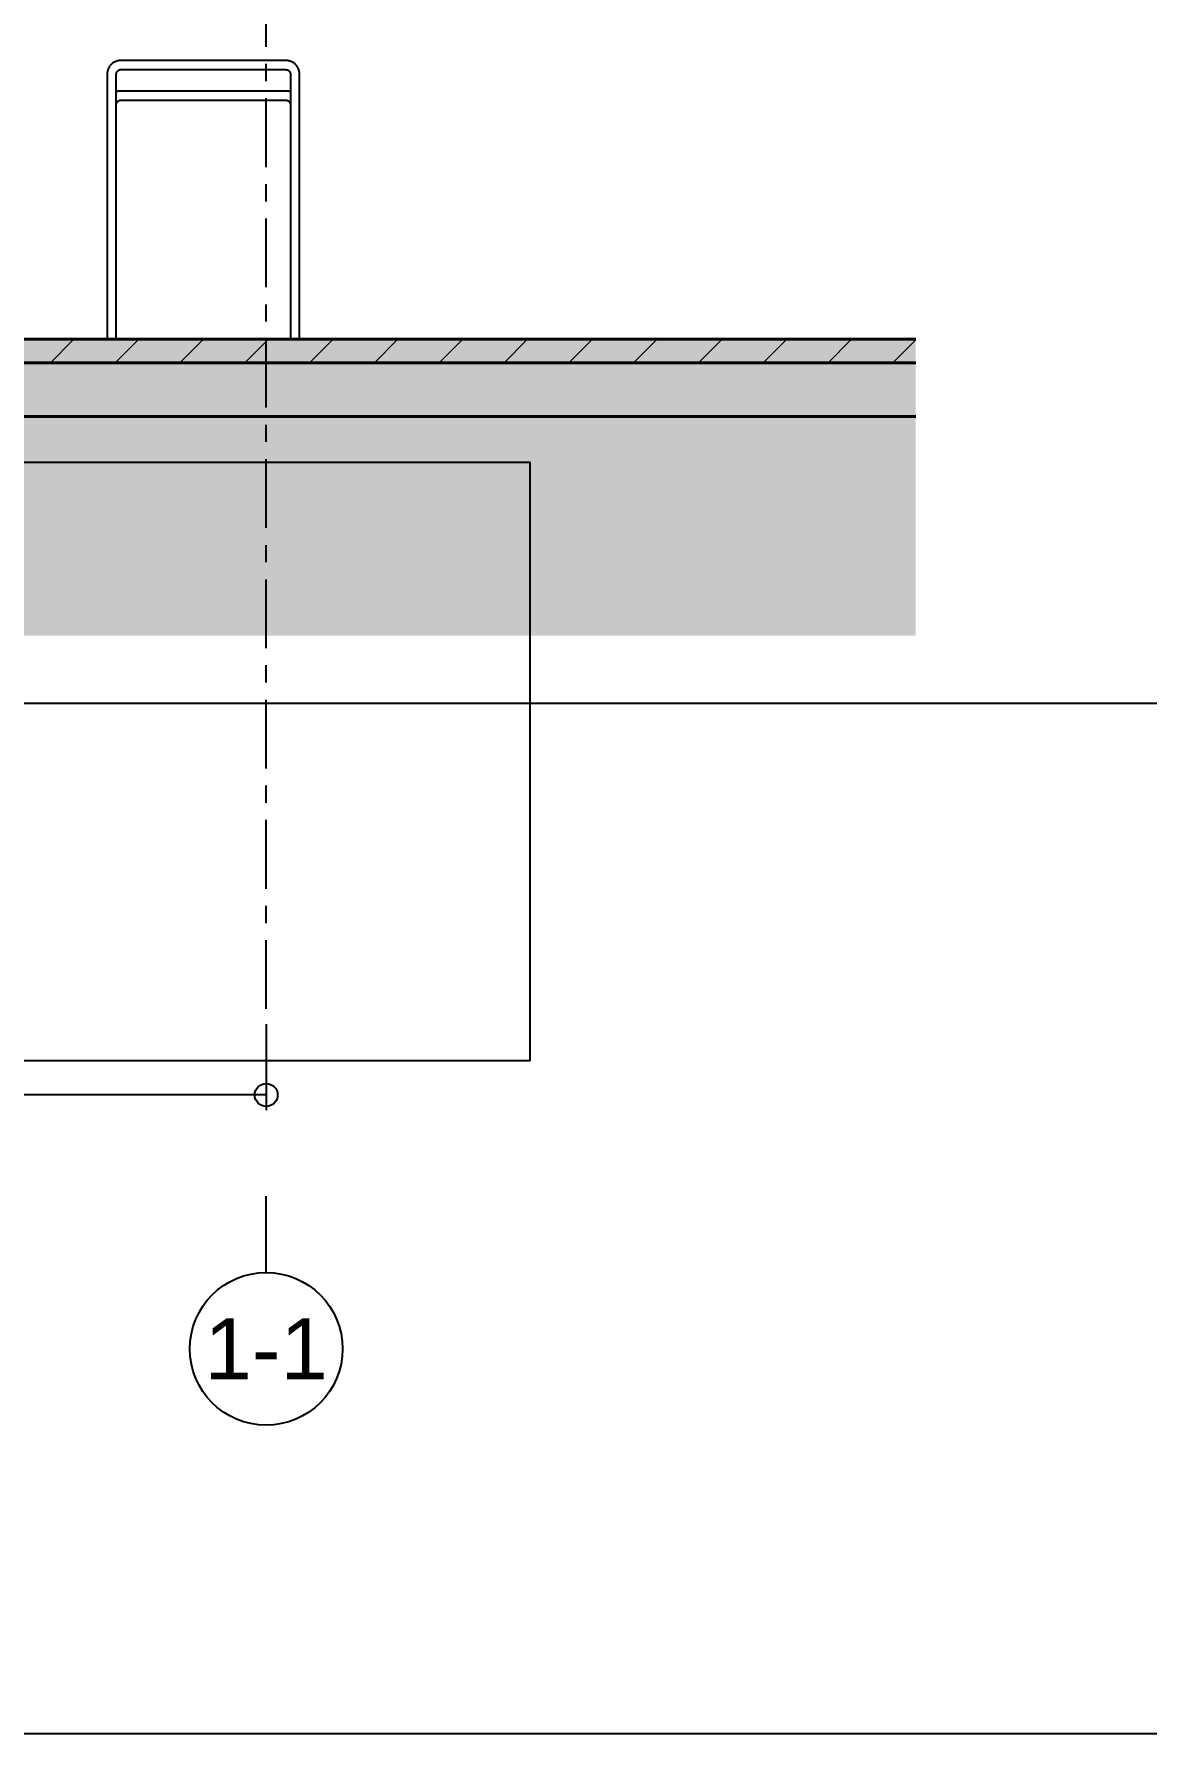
# Model space of a CAD drawing. Header units: millimetres. Extents: x 2519235 to 7246330, y 25937 to 201821.
# Drawn here: x 2972499 to 2976142, y 96627 to 102192 of the extents above; entities that cross this region are included whole.
import ezdxf
from ezdxf.enums import TextEntityAlignment as Align
from ezdxf.xclip import XClip

# ---------------------------------------------------------------- set-up
doc = ezdxf.new("R2010")
doc.units = ezdxf.units.MM
doc.header["$XCLIPFRAME"] = 0
doc.set_wipeout_variables(frame=1)
doc.linetypes.add('TA_GL_000.90000', pattern=[2.475, 0.9, -0.225, 0.225, -0.225, 0.9])
for name, color, linetype in [('000 - 0_HIDE_OBJ_FRAMING_DEF_SUB_1', 7, 'Continuous'), ('000 - 0_SYM_DWG_GRID-BUBBLE_MAIN_COLOR_1', 7, 'Continuous'), ('000 - 0_SYM_DWG_GRIDLINE_MAIN_COLOR_1', 7, 'Continuous'), ('000 - 0_SYM_DWG_GRIDLINE_MAIN_COLOR_251', 7, 'Continuous'), ('000 - CONCRETE_COL_CUT_COLOR_1', 7, 'Continuous'), ('000 - CONCRETE_COL_CUT_COLOR_3', 7, 'Continuous'), ('000 - CONCRETE_COL_CUT_COLOR_5', 7, 'Continuous'), ('000 - CONCRETE_COL_HATCH_', 7, 'Continuous'), ('000 - CONCRETE_COL_WIPEOUT_', 7, 'Continuous'), ('010 - ASPG_DIMS_OVERALL', 7, 'Continuous')]:
    doc.layers.add(name, color=color, linetype=linetype)
doc.layers.add('A-DETL', color=7, linetype='Continuous', lineweight=70)
doc.layers.add('C-PRKG', color=7, linetype='Continuous', lineweight=35)
doc.layers.get('A-DETL').off()
doc.styles.add('Arial', font='arial.ttf', dxfattribs={"height": 300})
doc.styles.add('FAMELINE_FOR_CKST', font='arial.ttf')
doc.styles.add('TA', font='', dxfattribs={"height": 4.5})
doc.styles.get('TA').set_extended_font_data('Cordia New')
doc.dimstyles.new('FAMELINE-CKST_C-C', dxfattribs={"dimtxt": 0.3, "dimasz": 0.15, "dimexe": 0.1, "dimexo": 0.1, "dimgap": 0.05, "dimtad": 1, "dimzin": 0, "dimdsep": 46, "dimtxsty": 'FAMELINE_FOR_CKST', "dimblk": 'ORIGIN', "dimblk1": 'ORIGIN', "dimblk2": 'ORIGIN', "dimsah": 1, "dimcen": 0.1, "dimdle": 0.1, "dimclrd": 7, "dimclre": 7, "dimclrt": 7, "dimadec": 0, "dimazin": 0, "dimtfac": 1, "dimtix": 1, "dimtmove": 2, "dimatfit": 3, "dimfxl": 1, "dimtolj": 1, "dimtzin": 0, "dimlwd": -1, "dimlwe": -1, "dimarcsym": 0})

# ---------------------------------------------------------------- blocks, each defined once
blk = doc.blocks.new('DPA_U BICYCLE PARKING 900 - DPA_U BICYCLE PARKING_650mm-V129-ENTRANCE 1 - ELEVATION 1')
at = {"layer": '000 - 0_HIDE_OBJ_FRAMING_DEF_SUB_1', "color": 7}
for p, q in [((3019307.3, 102105), (3018767.3, 102105)), ((3018767.3, 102075), (3019307.3, 102075)), ((3018722.3, 102060), (3018722.3, 101195)), ((3018752.3, 101195), (3018752.3, 102059.7)), ((3019322.3, 102060), (3019322.3, 101195)), ((3019352.3, 101195), (3019352.3, 102060))]:
    blk.add_line(p, q, dxfattribs=at)
at = {"layer": '000 - 0_HIDE_OBJ_FRAMING_DEF_SUB_1', "color": 7, "flags": 128}
for points in [[(3018727.6, 102081.2), (3018726.8, 102079.6), (3018726, 102078), (3018725.4, 102076.3), (3018724.7, 102074.6), (3018724.2, 102072.9), (3018723.7, 102071.2), (3018723.3, 102069.4), (3018723, 102067.6), (3018722.7, 102065.9), (3018722.5, 102064.1), (3018722.4, 102062.3), (3018722.3, 102060.5), (3018722.3, 102060)], [(3018767.3, 102105), (3018765.5, 102105), (3018763.7, 102104.9), (3018761.9, 102104.7), (3018760.1, 102104.4), (3018758.4, 102104.1), (3018756.6, 102103.7), (3018754.9, 102103.2), (3018753.1, 102102.7), (3018751.5, 102102.1), (3018749.8, 102101.4), (3018748.1, 102100.7), (3018746.5, 102099.9), (3018744.9, 102099.1), (3018743.4, 102098.1), (3018741.9, 102097.1), (3018740.4, 102096.1), (3018739, 102095), (3018737.6, 102093.8), (3018736.3, 102092.6), (3018735, 102091.4), (3018733.8, 102090), (3018732.6, 102088.7), (3018731.5, 102087.3), (3018730.4, 102085.8), (3018729.4, 102084.3), (3018728.5, 102082.8)], [(3018755.3, 102069), (3018755.6, 102069.4), (3018756, 102069.9), (3018756.4, 102070.3)], [(3019352.3, 102060), (3019352.3, 102061.8), (3019352.2, 102063.6), (3019352, 102065.4), (3019351.7, 102067.2), (3019351.4, 102068.9), (3019351, 102070.7), (3019350.6, 102072.4), (3019350, 102074.2), (3019349.4, 102075.9), (3019348.8, 102077.5), (3019348, 102079.2), (3019347.2, 102080.8), (3019346.4, 102082.4), (3019345.4, 102083.9), (3019344.4, 102085.4), (3019343.4, 102086.9), (3019342.3, 102088.3), (3019341.1, 102089.7), (3019339.9, 102091), (3019338.7, 102092.3), (3019337.3, 102093.5), (3019336, 102094.7), (3019334.6, 102095.8), (3019333.1, 102096.9), (3019331.6, 102097.9), (3019330.1, 102098.8), (3019328.5, 102099.7), (3019326.9, 102100.5), (3019325.3, 102101.3), (3019323.6, 102101.9), (3019321.9, 102102.6), (3019320.2, 102103.1), (3019318.5, 102103.6), (3019316.7, 102104), (3019315, 102104.3), (3019313.2, 102104.6), (3019311.4, 102104.8), (3019309.6, 102104.9), (3019307.8, 102105), (3019307.3, 102105)], [(3019316.3, 102072), (3019316.7, 102071.7), (3019317.2, 102071.3), (3019317.6, 102070.9)]]:
    blk.add_lwpolyline(points, dxfattribs=at)
blk = doc.blocks.new('DPA_U BICYCLE PARKING 900 - DPA_U BICYCLE PARKING_650mm-V130-ENTRANCE 1 - ELEVATION 1')
at = {"layer": '000 - 0_HIDE_OBJ_FRAMING_DEF_SUB_1', "color": 7}
for p, q in [((3019307.3, 102105), (3018767.3, 102105)), ((3018767.3, 102075), (3019307.3, 102075)), ((3018722.3, 102060), (3018722.3, 101195)), ((3018752.3, 101195), (3018752.3, 102060)), ((3019322.3, 102060), (3019322.3, 101195)), ((3019352.3, 101195), (3019352.3, 102060))]:
    blk.add_line(p, q, dxfattribs=at)
at = {"layer": '000 - 0_HIDE_OBJ_FRAMING_DEF_SUB_1', "color": 7, "flags": 128}
for points in [[(3018767.3, 102105), (3018765.5, 102105), (3018763.7, 102104.9), (3018761.9, 102104.7), (3018760.1, 102104.4), (3018758.4, 102104.1), (3018756.6, 102103.7), (3018754.9, 102103.2), (3018753.1, 102102.7), (3018751.5, 102102.1), (3018749.8, 102101.4), (3018748.1, 102100.7), (3018746.5, 102099.9), (3018744.9, 102099.1), (3018743.4, 102098.1), (3018741.9, 102097.1), (3018740.4, 102096.1), (3018739, 102095), (3018737.6, 102093.8), (3018736.3, 102092.6), (3018735, 102091.4), (3018733.8, 102090), (3018732.6, 102088.7), (3018731.5, 102087.3), (3018730.4, 102085.8), (3018729.4, 102084.3), (3018728.5, 102082.8), (3018727.6, 102081.2), (3018726.8, 102079.6), (3018726, 102078), (3018725.4, 102076.3), (3018724.7, 102074.6), (3018724.2, 102072.9), (3018723.7, 102071.2), (3018723.3, 102069.4), (3018723, 102067.6), (3018722.7, 102065.9), (3018722.5, 102064.1), (3018722.4, 102062.3), (3018722.3, 102060.5), (3018722.3, 102060)], [(3018752.3, 102060), (3018752.3, 102060.6), (3018752.4, 102061.2), (3018752.4, 102061.8), (3018752.5, 102062.4), (3018752.6, 102063), (3018752.7, 102063.6), (3018752.9, 102064.1), (3018753.1, 102064.7), (3018753.3, 102065.3), (3018753.5, 102065.8), (3018753.7, 102066.4), (3018754, 102066.9), (3018754.3, 102067.5), (3018754.6, 102068), (3018754.9, 102068.5), (3018755.3, 102069), (3018755.6, 102069.4), (3018756, 102069.9), (3018756.4, 102070.3), (3018756.9, 102070.8), (3018757.3, 102071.2), (3018757.7, 102071.6), (3018758.2, 102071.9), (3018758.7, 102072.3), (3018759.2, 102072.6), (3018759.7, 102072.9), (3018760.2, 102073.2), (3018760.8, 102073.5), (3018761.3, 102073.8), (3018761.9, 102074), (3018762.4, 102074.2), (3018763, 102074.4), (3018763.6, 102074.5), (3018764.2, 102074.7), (3018764.8, 102074.8), (3018765.3, 102074.9), (3018765.9, 102074.9), (3018766.5, 102075), (3018767.1, 102075), (3018767.3, 102075)], [(3019352.3, 102060), (3019352.3, 102061.8), (3019352.2, 102063.6), (3019352, 102065.4), (3019351.7, 102067.2), (3019351.4, 102068.9), (3019351, 102070.7), (3019350.6, 102072.4), (3019350, 102074.2), (3019349.4, 102075.9), (3019348.8, 102077.5), (3019348, 102079.2), (3019347.2, 102080.8), (3019346.4, 102082.4), (3019345.4, 102083.9), (3019344.4, 102085.4), (3019343.4, 102086.9), (3019342.3, 102088.3), (3019341.1, 102089.7), (3019339.9, 102091), (3019338.7, 102092.3), (3019337.3, 102093.5), (3019336, 102094.7), (3019334.6, 102095.8), (3019333.1, 102096.9), (3019331.6, 102097.9), (3019330.1, 102098.8), (3019328.5, 102099.7), (3019326.9, 102100.5), (3019325.3, 102101.3), (3019323.6, 102101.9), (3019321.9, 102102.6), (3019320.2, 102103.1), (3019318.5, 102103.6), (3019316.7, 102104), (3019315, 102104.3), (3019313.2, 102104.6), (3019311.4, 102104.8), (3019309.6, 102104.9), (3019307.8, 102105), (3019307.3, 102105)], [(3019307.3, 102075), (3019307.9, 102075), (3019308.5, 102075), (3019309.1, 102074.9), (3019309.7, 102074.8), (3019310.3, 102074.7), (3019310.9, 102074.6), (3019311.4, 102074.4), (3019312, 102074.2), (3019312.6, 102074), (3019313.1, 102073.8), (3019313.7, 102073.6), (3019314.2, 102073.3), (3019314.8, 102073), (3019315.3, 102072.7), (3019315.8, 102072.4), (3019316.3, 102072), (3019316.7, 102071.7), (3019317.2, 102071.3), (3019317.6, 102070.9), (3019318.1, 102070.5), (3019318.5, 102070), (3019318.9, 102069.6), (3019319.2, 102069.1), (3019319.6, 102068.6), (3019319.9, 102068.1), (3019320.2, 102067.6), (3019320.5, 102067.1), (3019320.8, 102066.5), (3019321.1, 102066), (3019321.3, 102065.4), (3019321.5, 102064.9), (3019321.7, 102064.3), (3019321.8, 102063.7), (3019322, 102063.1), (3019322.1, 102062.5), (3019322.2, 102062), (3019322.2, 102061.4), (3019322.3, 102060.8), (3019322.3, 102060.2), (3019322.3, 102060)]]:
    blk.add_lwpolyline(points, dxfattribs=at)
blk = doc.blocks.new('DPA_U BICYCLE PARKING 900 - DPA_U BICYCLE PARKING_650mm-30260349-ENTRANCE 1 - ELEVATION 1')
at = {"layer": '000 - 0_HIDE_OBJ_FRAMING_DEF_SUB_1', "color": 7}
for p, q in [((3018722.3, 101960), (3018722.3, 101195)), ((3018752.3, 101195), (3018752.3, 101960)), ((3019307.3, 102005), (3018767.3, 102005)), ((3018767.3, 101975), (3019307.3, 101975)), ((3019322.3, 101960), (3019322.3, 101195)), ((3019352.3, 101195), (3019352.3, 101960))]:
    blk.add_line(p, q, dxfattribs=at)
at = {"layer": '000 - 0_HIDE_OBJ_FRAMING_DEF_SUB_1', "color": 7, "flags": 128}
for points in [[(3018752.3, 101960), (3018752.3, 101960.6), (3018752.4, 101961.2), (3018752.4, 101961.8), (3018752.5, 101962.4), (3018752.6, 101963), (3018752.7, 101963.6), (3018752.9, 101964.1), (3018753.1, 101964.7), (3018753.3, 101965.3), (3018753.5, 101965.8), (3018753.7, 101966.4), (3018754, 101966.9), (3018754.3, 101967.5), (3018754.6, 101968), (3018754.9, 101968.5), (3018755.3, 101969), (3018755.6, 101969.4), (3018756, 101969.9), (3018756.4, 101970.3), (3018756.9, 101970.8), (3018757.3, 101971.2), (3018757.7, 101971.6), (3018758.2, 101971.9), (3018758.7, 101972.3), (3018759.2, 101972.6), (3018759.7, 101972.9), (3018760.2, 101973.2), (3018760.8, 101973.5), (3018761.3, 101973.8), (3018761.9, 101974), (3018762.4, 101974.2), (3018763, 101974.4), (3018763.6, 101974.5), (3018764.2, 101974.7), (3018764.8, 101974.8), (3018765.3, 101974.9), (3018765.9, 101974.9), (3018766.5, 101975), (3018767.1, 101975), (3018767.3, 101975)], [(3018767.3, 102005), (3018765.5, 102005), (3018763.7, 102004.9), (3018761.9, 102004.7), (3018760.1, 102004.4), (3018758.4, 102004.1), (3018756.6, 102003.7), (3018754.9, 102003.2), (3018753.1, 102002.7)], [(3019321.9, 102002.6), (3019320.2, 102003.1), (3019318.5, 102003.6), (3019316.7, 102004), (3019315, 102004.3), (3019313.2, 102004.6), (3019311.4, 102004.8), (3019309.6, 102004.9), (3019307.8, 102005), (3019307.3, 102005)], [(3019307.3, 101975), (3019307.9, 101975), (3019308.5, 101975), (3019309.1, 101974.9), (3019309.7, 101974.8), (3019310.3, 101974.7), (3019310.9, 101974.6), (3019311.4, 101974.4), (3019312, 101974.2), (3019312.6, 101974), (3019313.1, 101973.8), (3019313.7, 101973.6), (3019314.2, 101973.3), (3019314.8, 101973), (3019315.3, 101972.7), (3019315.8, 101972.4), (3019316.3, 101972), (3019316.7, 101971.7), (3019317.2, 101971.3), (3019317.6, 101970.9), (3019318.1, 101970.5), (3019318.5, 101970), (3019318.9, 101969.6), (3019319.2, 101969.1), (3019319.6, 101968.6), (3019319.9, 101968.1), (3019320.2, 101967.6), (3019320.5, 101967.1), (3019320.8, 101966.5), (3019321.1, 101966), (3019321.3, 101965.4), (3019321.5, 101964.9), (3019321.7, 101964.3), (3019321.8, 101963.7), (3019322, 101963.1), (3019322.1, 101962.5), (3019322.2, 101962), (3019322.2, 101961.4), (3019322.3, 101960.8), (3019322.3, 101960.2)]]:
    blk.add_lwpolyline(points, dxfattribs=at)
blk = doc.blocks.new('DPA_Drainage Gutter_Landscape PP17_REV B - DPA_Drainage Gutter_Landscape PP17_REV B-36085645-ENTRANCE 1 - ELEVATION 1')
at = {"layer": '000 - 0_HIDE_OBJ_FRAMING_DEF_SUB_1', "color": 7}
for p, q in [((3018238.6, 101195), (3018483, 101195)), ((3018392, 101195), (3018499.1, 101195)), ((3018396.9, 101195), (3018503.9, 101195)), ((3018421.1, 101195), (3018528.1, 101195)), ((3018425.9, 101195), (3018533, 101195)), ((3018450.1, 101195), (3018557.2, 101195)), ((3018455, 101195), (3018562.1, 101195)), ((3018460.5, 101195), (3018484.1, 101195)), ((3018479.2, 101195), (3018586.3, 101195)), ((3018483, 101195), (3018950.4, 101195)), ((3018483, 101195), (3018483, 101190)), ((3018484.1, 101195), (3018591.1, 101195)), ((3018484.7, 101195), (3018508.3, 101195)), ((3018489.6, 101195), (3018513.1, 101195)), ((3018508.3, 101195), (3018615.3, 101195)), ((3018513.1, 101195), (3018620.2, 101195)), ((3018513.8, 101195), (3018537.3, 101195)), ((3018518.6, 101195), (3018542.2, 101195)), ((3018537.3, 101195), (3018644.4, 101195)), ((3018542.2, 101195), (3018649.3, 101195)), ((3018542.8, 101195), (3018566.4, 101195)), ((3018547.7, 101195), (3018571.3, 101195)), ((3018566.4, 101195), (3018673.5, 101195)), ((3018571.3, 101195), (3018678.3, 101195)), ((3018571.9, 101195), (3018595.5, 101195)), ((3018576.8, 101195), (3018600.3, 101195)), ((3018595.5, 101195), (3018702.5, 101195)), ((3018600.3, 101195), (3018707.4, 101195)), ((3018601, 101195), (3018624.5, 101195)), ((3018605.8, 101195), (3018629.4, 101195)), ((3018624.5, 101195), (3018731.6, 101195)), ((3018629.4, 101195), (3018736.4, 101195)), ((3018630, 101195), (3018653.6, 101195)), ((3018634.9, 101195), (3018658.4, 101195)), ((3018653.6, 101195), (3018760.7, 101195)), ((3018658.4, 101195), (3018765.5, 101195)), ((3018659.1, 101195), (3018682.7, 101195)), ((3018663.9, 101195), (3018687.5, 101195)), ((3018682.7, 101195), (3018789.7, 101195)), ((3018687.5, 101195), (3018794.6, 101195)), ((3018688.2, 101195), (3018711.7, 101195)), ((3018693, 101195), (3018715, 101195)), ((3018706.2, 101195), (3018950.6, 101195)), ((3018711.7, 101195), (3018818.8, 101195)), ((3018715, 101195), (3018822.1, 101195)), ((3018717.2, 101195), (3018740.8, 101195)), ((3018726.2, 101195), (3018748.2, 101195)), ((3018740.8, 101195), (3018847.8, 101195)), ((3018746.3, 101195), (3018769.8, 101195)), ((3018748.2, 101195), (3018855.3, 101195)), ((3018753.7, 101195), (3018777.3, 101195)), ((3018769.8, 101195), (3018876.9, 101195)), ((3018775.3, 101195), (3018798.9, 101195)), ((3018777.3, 101195), (3018884.3, 101195)), ((3018782.8, 101195), (3018806.3, 101195)), ((3018798.9, 101195), (3018906, 101195)), ((3018804.4, 101195), (3018826.4, 101195)), ((3018806.3, 101195), (3018913.4, 101195)), ((3018811.8, 101195), (3018835.4, 101195)), ((3018826.4, 101195), (3018933.5, 101195)), ((3018835.4, 101195), (3018942.5, 101195)), ((3018837.6, 101195), (3018859.6, 101195)), ((3018840.9, 101195), (3018864.5, 101195)), ((3018859.6, 101195), (3018966.7, 101195)), ((3018864.5, 101195), (3018971.5, 101195)), ((3018865.1, 101195), (3018888.7, 101195)), ((3018870, 101195), (3018893.5, 101195)), ((3018888.7, 101195), (3018995.7, 101195)), ((3018893.5, 101195), (3019000.6, 101195)), ((3018894.2, 101195), (3018917.7, 101195)), ((3018899, 101195), (3018922.6, 101195)), ((3018917.7, 101195), (3019024.8, 101195)), ((3018922.6, 101195), (3019029.6, 101195)), ((3018923.2, 101195), (3018946.8, 101195)), ((3018928.1, 101195), (3018951.6, 101195)), ((3018946.8, 101195), (3019053.9, 101195)), ((3018950.4, 101190), (3018950.4, 101195)), ((3018950.6, 101195), (3019418, 101195)), ((3018950.6, 101195), (3018950.6, 101190)), ((3018951.6, 101195), (3019058.7, 101195)), ((3018952.3, 101195), (3018975.9, 101195)), ((3018957.3, 101195), (3018980.7, 101195)), ((3018975.9, 101195), (3019082.9, 101195)), ((3018980.7, 101195), (3019087.8, 101195)), ((3018981.4, 101195), (3019004.9, 101195)), ((3018986.2, 101195), (3019009.8, 101195)), ((3019004.9, 101195), (3019112, 101195)), ((3019009.8, 101195), (3019116.8, 101195)), ((3019010.4, 101195), (3019034, 101195)), ((3019015.3, 101195), (3019038.8, 101195)), ((3019034, 101195), (3019141, 101195)), ((3019038.8, 101195), (3019145.9, 101195)), ((3019039.5, 101195), (3019063, 101195)), ((3019044.3, 101195), (3019067.9, 101195)), ((3019063, 101195), (3019170.1, 101195)), ((3019067.9, 101195), (3019175, 101195)), ((3019068.5, 101195), (3019092.1, 101195)), ((3019073.4, 101195), (3019097, 101195)), ((3019092.1, 101195), (3019199.2, 101195)), ((3019097, 101195), (3019204, 101195)), ((3019097.6, 101195), (3019121.2, 101195)), ((3019102.5, 101195), (3019126, 101195)), ((3019121.2, 101195), (3019228.2, 101195)), ((3019126, 101195), (3019233.1, 101195)), ((3019126.7, 101195), (3019150.2, 101195)), ((3019131.5, 101195), (3019155.1, 101195)), ((3019150.2, 101195), (3019257.3, 101195)), ((3019155.1, 101195), (3019262.2, 101195)), ((3019155.7, 101195), (3019179.3, 101195)), ((3019160.9, 101195), (3019182.6, 101195)), ((3019173.8, 101195), (3019418.2, 101195)), ((3019179.3, 101195), (3019286.4, 101195)), ((3019182.6, 101195), (3019289.6, 101195)), ((3019184.8, 101195), (3019208.4, 101195)), ((3019193.8, 101195), (3019215.8, 101195)), ((3019208.4, 101195), (3019315.4, 101195)), ((3019213.9, 101195), (3019237.4, 101195)), ((3019215.8, 101195), (3019322.8, 101195)), ((3019221.3, 101195), (3019244.9, 101195)), ((3019237.4, 101195), (3019344.5, 101195)), ((3019242.9, 101195), (3019266.5, 101195)), ((3019244.9, 101195), (3019351.9, 101195)), ((3019250.3, 101195), (3019273.9, 101195)), ((3019266.5, 101195), (3019373.6, 101195)), ((3019272, 101195), (3019294, 101195)), ((3019273.9, 101195), (3019381, 101195)), ((3019279.4, 101195), (3019303, 101195)), ((3019294, 101195), (3019401, 101195)), ((3019303, 101195), (3019410, 101195)), ((3019305.2, 101195), (3019327.2, 101195)), ((3019308.5, 101195), (3019332, 101195)), ((3019327.2, 101195), (3019434.2, 101195)), ((3019332, 101195), (3019439.1, 101195)), ((3019332.7, 101195), (3019356.2, 101195)), ((3019337.5, 101195), (3019361.1, 101195)), ((3019356.2, 101195), (3019463.3, 101195)), ((3019361.1, 101195), (3019468.2, 101195)), ((3019361.7, 101195), (3019385.3, 101195)), ((3019366.6, 101195), (3019390.2, 101195)), ((3019385.3, 101195), (3019492.4, 101195)), ((3019390.2, 101195), (3019497.2, 101195)), ((3019390.8, 101195), (3019414.4, 101195)), ((3019395.7, 101195), (3019419.2, 101195)), ((3019414.4, 101195), (3019521.4, 101195)), ((3019418, 101190), (3019418, 101195)), ((3019418.2, 101195), (3019885.6, 101195)), ((3019418.2, 101195), (3019418.2, 101190)), ((3019419.2, 101195), (3019526.3, 101195)), ((3019419.9, 101195), (3019443.4, 101195)), ((3019424.7, 101195), (3019448.3, 101195)), ((3019443.4, 101195), (3019550.5, 101195)), ((3019448.3, 101195), (3019555.4, 101195)), ((3019448.9, 101195), (3019472.5, 101195)), ((3019453.8, 101195), (3019477.4, 101195)), ((3019472.5, 101195), (3019579.6, 101195)), ((3019477.4, 101195), (3019584.4, 101195)), ((3019478, 101195), (3019501.6, 101195)), ((3019482.9, 101195), (3019506.4, 101195)), ((3019501.6, 101195), (3019608.6, 101195)), ((3019506.4, 101195), (3019613.5, 101195)), ((3019507.1, 101195), (3019530.6, 101195)), ((3019511.9, 101195), (3019535.5, 101195)), ((3019530.6, 101195), (3019637.7, 101195)), ((3019535.5, 101195), (3019642.5, 101195)), ((3019536.1, 101195), (3019559.7, 101195)), ((3019541, 101195), (3019564.6, 101195)), ((3019559.7, 101195), (3019666.8, 101195)), ((3019564.6, 101195), (3019671.6, 101195)), ((3019565.2, 101195), (3019588.8, 101195)), ((3019570, 101195), (3019593.6, 101195)), ((3019588.8, 101195), (3019695.8, 101195)), ((3019593.6, 101195), (3019700.7, 101195)), ((3019594.3, 101195), (3019617.8, 101195)), ((3019599.1, 101195), (3019622.7, 101195)), ((3019617.8, 101195), (3019724.9, 101195)), ((3019622.7, 101195), (3019729.7, 101195)), ((3019623.3, 101195), (3019646.9, 101195)), ((3019628.2, 101195), (3019650.2, 101195)), ((3019641.3, 101195), (3019885.8, 101195)), ((3019646.9, 101195), (3019753.9, 101195)), ((3019650.2, 101195), (3019757.2, 101195)), ((3019652.4, 101195), (3019675.9, 101195)), ((3019661.4, 101195), (3019683.4, 101195)), ((3019675.9, 101195), (3019783, 101195)), ((3019681.4, 101195), (3019705, 101195)), ((3019683.4, 101195), (3019790.4, 101195)), ((3019688.9, 101195), (3019712.4, 101195)), ((3019705, 101195), (3019812.1, 101195)), ((3019710.5, 101195), (3019734.1, 101195)), ((3019712.4, 101195), (3019819.5, 101195)), ((3019717.9, 101195), (3019741.5, 101195)), ((3019734.1, 101195), (3019841.1, 101195)), ((3019739.6, 101195), (3019761.6, 101195)), ((3019741.5, 101195), (3019848.6, 101195)), ((3019747, 101195), (3019770.6, 101195)), ((3019761.6, 101195), (3019868.6, 101195)), ((3019770.6, 101195), (3019877.6, 101195)), ((3019772.8, 101195), (3019794.8, 101195)), ((3019776.1, 101195), (3019799.6, 101195)), ((3019794.8, 101195), (3019901.8, 101195)), ((3019799.6, 101195), (3019906.7, 101195)), ((3019800.3, 101195), (3019823.8, 101195)), ((3019805.1, 101195), (3019828.7, 101195)), ((3019823.8, 101195), (3019930.9, 101195)), ((3019828.7, 101195), (3019935.7, 101195)), ((3019829.3, 101195), (3019852.9, 101195)), ((3019834.2, 101195), (3019857.8, 101195)), ((3019852.9, 101195), (3019960, 101195)), ((3019857.8, 101195), (3019964.8, 101195)), ((3019858.4, 101195), (3019882, 101195)), ((3019863.2, 101195), (3019886.8, 101195)), ((3019882, 101195), (3019989, 101195)), ((3019885.6, 101190), (3019885.6, 101195)), ((3019885.8, 101195), (3020353.2, 101195)), ((3019885.8, 101195), (3019885.8, 101190)), ((3019886.8, 101195), (3019993.9, 101195)), ((3019887.5, 101195), (3019911, 101195)), ((3019892.3, 101195), (3019915.9, 101195)), ((3019911, 101195), (3020018.1, 101195)), ((3019915.9, 101195), (3020022.9, 101195)), ((3019916.5, 101195), (3019940.1, 101195)), ((3019921.4, 101195), (3019944.9, 101195)), ((3019940.1, 101195), (3020047.1, 101195)), ((3019944.9, 101195), (3020052, 101195)), ((3019945.6, 101195), (3019969.1, 101195)), ((3019950.4, 101195), (3019974, 101195)), ((3019969.1, 101195), (3020076.2, 101195)), ((3019974, 101195), (3020081.1, 101195)), ((3019975.5, 101195), (3019998.2, 101195)), ((3019979.5, 101195), (3020003.1, 101195)), ((3019998.2, 101195), (3020105.3, 101195)), ((3020003.1, 101195), (3020110.1, 101195)), ((3020003.7, 101195), (3020027.3, 101195)), ((3020008.6, 101195), (3020032.1, 101195)), ((3020027.3, 101195), (3020134.3, 101195)), ((3020032.1, 101195), (3020139.2, 101195)), ((3020032.8, 101195), (3020056.3, 101195)), ((3020037.6, 101195), (3020061.2, 101195)), ((3020056.3, 101195), (3020163.4, 101195)), ((3020061.2, 101195), (3020168.3, 101195)), ((3020061.8, 101195), (3020085.4, 101195)), ((3020066.7, 101195), (3020090.3, 101195)), ((3020085.4, 101195), (3020192.5, 101195)), ((3020090.3, 101195), (3020197.3, 101195)), ((3020090.9, 101195), (3020114.5, 101195)), ((3020095.8, 101195), (3020117.8, 101195)), ((3020108.9, 101195), (3020353.4, 101195)), ((3020114.5, 101195), (3020221.5, 101195)), ((3020117.8, 101195), (3020224.8, 101195)), ((3020120, 101195), (3020143.5, 101195)), ((3020129, 101195), (3020151, 101195)), ((3020143.5, 101195), (3020250.6, 101195)), ((3020149, 101195), (3020172.6, 101195)), ((3020151, 101195), (3020258, 101195)), ((3020156.5, 101195), (3020179.1, 101195)), ((3020172.6, 101195), (3020279.7, 101195)), ((3020179.1, 101195), (3020201.7, 101195)), ((3020180, 101195), (3020287.1, 101195)), ((3020185.5, 101195), (3020209.1, 101195)), ((3020201.7, 101195), (3020308.7, 101195)), ((3020207.2, 101195), (3020229.1, 101195)), ((3020209.1, 101195), (3020316.1, 101195)), ((3020214.6, 101195), (3020238.1, 101195)), ((3020229.1, 101195), (3020336.2, 101195)), ((3020238.1, 101195), (3020345.2, 101195)), ((3020240.4, 101195), (3020262.3, 101195)), ((3020243.6, 101195), (3020267.2, 101195)), ((3020262.3, 101195), (3020369.4, 101195)), ((3020267.2, 101195), (3020374.3, 101195)), ((3020267.8, 101195), (3020291.4, 101195)), ((3020272.7, 101195), (3020296.3, 101195)), ((3020291.4, 101195), (3020398.5, 101195)), ((3020296.3, 101195), (3020403.3, 101195)), ((3020296.9, 101195), (3020320.5, 101195)), ((3020301.8, 101195), (3020325.3, 101195)), ((3020320.5, 101195), (3020427.5, 101195)), ((3020325.3, 101195), (3020432.4, 101195)), ((3020326, 101195), (3020349.5, 101195)), ((3020330.8, 101195), (3020354.4, 101195)), ((3020349.5, 101195), (3020456.6, 101195)), ((3020353.2, 101190), (3020353.2, 101195)), ((3020353.4, 101195), (3020820.7, 101195)), ((3020353.4, 101195), (3020353.4, 101190)), ((3020354.4, 101195), (3020461.5, 101195)), ((3020355, 101195), (3020378.6, 101195)), ((3020359.9, 101195), (3020382.7, 101195)), ((3020378.6, 101195), (3020484.5, 101195)), ((3020383.5, 101195), (3020490.5, 101195)), ((3020384.1, 101195), (3020407.7, 101195)), ((3020389, 101195), (3020412.5, 101195)), ((3020407.7, 101195), (3020514.7, 101195)), ((3020412.5, 101195), (3020519.6, 101195)), ((3020413.2, 101195), (3020436.7, 101195)), ((3020418, 101195), (3020441.6, 101195)), ((3020436.7, 101195), (3020543.8, 101195)), ((3020441.6, 101195), (3020548.7, 101195)), ((3020442.2, 101195), (3020465.8, 101195)), ((3020447.1, 101195), (3020470.7, 101195)), ((3020465.8, 101195), (3020572.9, 101195)), ((3020470.7, 101195), (3020577.7, 101195)), ((3020471.3, 101195), (3020494.9, 101195)), ((3020476.2, 101195), (3020499.7, 101195)), ((3020494.9, 101195), (3020601.9, 101195)), ((3020499.7, 101195), (3020606.8, 101195)), ((3020500.4, 101195), (3020523.9, 101195)), ((3020505.2, 101195), (3020528.8, 101195)), ((3020523.9, 101195), (3020631, 101195)), ((3020528.8, 101195), (3020635.8, 101195)), ((3020529.4, 101195), (3020553, 101195)), ((3020534.3, 101195), (3020557.8, 101195)), ((3020553, 101195), (3020660, 101195)), ((3020557.8, 101195), (3020664.9, 101195)), ((3020558.5, 101195), (3020582, 101195)), ((3020563.3, 101195), (3020585.3, 101195)), ((3020576.5, 101195), (3020820.9, 101195)), ((3020582, 101195), (3020688.2, 101195)), ((3020586.4, 101195), (3020692.4, 101195)), ((3020587.5, 101195), (3020611.1, 101195)), ((3020596.5, 101195), (3020618.5, 101195)), ((3020611.1, 101195), (3020718.2, 101195)), ((3020616.6, 101195), (3020640.2, 101195)), ((3020618.5, 101195), (3020725.6, 101195)), ((3020624, 101195), (3020647.6, 101195)), ((3020640.2, 101195), (3020747.2, 101195)), ((3020645.7, 101195), (3020669.2, 101195)), ((3020647.6, 101195), (3020754.7, 101195)), ((3020653.1, 101195), (3020676.7, 101195)), ((3020669.2, 101195), (3020776.3, 101195)), ((3020674.7, 101195), (3020696.7, 101195)), ((3020676.7, 101195), (3020783.7, 101195)), ((3020682.2, 101195), (3020705.7, 101195)), ((3020696.7, 101195), (3020803.8, 101195)), ((3020705.7, 101195), (3020812.8, 101195)), ((3020707.9, 101195), (3020729.9, 101195)), ((3020711.2, 101195), (3020734.8, 101195)), ((3020729.9, 101195), (3020837, 101195)), ((3020734.8, 101195), (3020841.9, 101195)), ((3020735.4, 101195), (3020759, 101195)), ((3020740.3, 101195), (3020763.9, 101195)), ((3020759, 101195), (3020866.1, 101195)), ((3020763.9, 101195), (3020870.9, 101195)), ((3020764.5, 101195), (3020788.1, 101195)), ((3020769.4, 101195), (3020792.9, 101195)), ((3020788.1, 101195), (3020895.1, 101195)), ((3020792.9, 101195), (3020900, 101195)), ((3020793.6, 101195), (3020817.1, 101195)), ((3020798.4, 101195), (3020822, 101195)), ((3020817.1, 101195), (3020924.2, 101195)), ((3020820.7, 101190), (3020820.7, 101195)), ((3020820.9, 101195), (3021288.3, 101195)), ((3020820.9, 101195), (3020820.9, 101190)), ((3020822, 101195), (3020929, 101195)), ((3020822.6, 101195), (3020846.2, 101195)), ((3020827.5, 101195), (3020851, 101195)), ((3020846.2, 101195), (3020953.2, 101195)), ((3020851, 101195), (3020958.1, 101195)), ((3020851.7, 101195), (3020875.2, 101195)), ((3020856.5, 101195), (3020880.1, 101195)), ((3020875.2, 101195), (3020982.3, 101195)), ((3020880.1, 101195), (3020987.2, 101195)), ((3020880.7, 101195), (3020904.3, 101195)), ((3020885.6, 101195), (3020909.2, 101195)), ((3020904.3, 101195), (3021011.4, 101195)), ((3020909.2, 101195), (3021016.2, 101195)), ((3020909.8, 101195), (3020933.4, 101195)), ((3020914.7, 101195), (3020938.2, 101195)), ((3020933.4, 101195), (3021040.4, 101195)), ((3020938.2, 101195), (3021045.3, 101195)), ((3020938.9, 101195), (3020962.4, 101195)), ((3020943.7, 101195), (3020967.3, 101195)), ((3020962.4, 101195), (3021069.5, 101195)), ((3020967.3, 101195), (3021074.4, 101195)), ((3020967.9, 101195), (3020991.5, 101195)), ((3020972.8, 101195), (3020996.4, 101195)), ((3020991.5, 101195), (3021098.6, 101195)), ((3020996.4, 101195), (3021103.4, 101195)), ((3020997, 101195), (3021020.6, 101195)), ((3021001.9, 101195), (3021025.4, 101195)), ((3021020.6, 101195), (3021127.6, 101195)), ((3021025.4, 101195), (3021132.5, 101195)), ((3021026.1, 101195), (3021049.6, 101195)), ((3021030.9, 101195), (3021052.9, 101195)), ((3021044.1, 101195), (3021288.5, 101195)), ((3021049.6, 101195), (3021156.7, 101195)), ((3021052.9, 101195), (3021160, 101195)), ((3021055.1, 101195), (3021078.7, 101195)), ((3021064.1, 101195), (3021086.1, 101195)), ((3021078.7, 101195), (3021185.8, 101195)), ((3021084.2, 101195), (3021107.8, 101195)), ((3021086.1, 101195), (3021193.2, 101195)), ((3021091.6, 101195), (3021115.2, 101195)), ((3021107.8, 101195), (3021214.8, 101195)), ((3021113.3, 101195), (3021136.8, 101195)), ((3021115.2, 101195), (3021222.2, 101195)), ((3021120.7, 101195), (3021144.2, 101195)), ((3021136.8, 101195), (3021243.9, 101195)), ((3021142.3, 101195), (3021164.3, 101195)), ((3021144.2, 101195), (3021251.3, 101195)), ((3021149.7, 101195), (3021173.3, 101195)), ((3021164.3, 101195), (3021271.4, 101195)), ((3021173.3, 101195), (3021280.4, 101195)), ((3021175.5, 101195), (3021197.3, 101195)), ((3021178.8, 101195), (3021202.4, 101195)), ((3021197.5, 101195), (3021304.6, 101195)), ((3021202.4, 101195), (3021309.4, 101195)), ((3021203, 101195), (3021226.6, 101195)), ((3021207.9, 101195), (3021231.4, 101195)), ((3021226.6, 101195), (3021333.6, 101195)), ((3021231.4, 101195), (3021338.5, 101195)), ((3021232.1, 101195), (3021255.6, 101195)), ((3021236.9, 101195), (3021260.5, 101195)), ((3021255.6, 101195), (3021362.7, 101195)), ((3021260.5, 101195), (3021367.6, 101195)), ((3021261.1, 101195), (3021284.7, 101195)), ((3021266, 101195), (3021289.6, 101195)), ((3021284.7, 101195), (3021391.8, 101195)), ((3021288.3, 101190), (3021288.3, 101195)), ((3021288.5, 101195), (3021755.9, 101195)), ((3021288.5, 101195), (3021288.5, 101190)), ((3021289.6, 101195), (3021396.6, 101195)), ((3021290.2, 101195), (3021313.8, 101195)), ((3021295.1, 101195), (3021318.6, 101195)), ((3021313.8, 101195), (3021420.8, 101195)), ((3021318.6, 101195), (3021425.7, 101195)), ((3021319.3, 101195), (3021342.8, 101195)), ((3021324.1, 101195), (3021347.7, 101195)), ((3021342.8, 101195), (3021449.9, 101195)), ((3021347.7, 101195), (3021454.8, 101195)), ((3021348.3, 101195), (3021371.9, 101195)), ((3021353.2, 101195), (3021376.8, 101195))]:
    blk.add_line(p, q, dxfattribs=at)
blk = doc.blocks.new('*U1049')
at = {"layer": '000 - CONCRETE_COL_HATCH_'}
h = blk.add_hatch(dxfattribs=at)
h.set_pattern_fill('ANSI31', scale=0.25)
h.set_pattern_definition([(45, (1983745.8844, -850006.8257), (-0.56126600757, 0.56126600757), [])])
h.paths.add_polyline_path([(0, 0), (0, -75), (15426.4, -75), (15833.7, -75), (44374.7, -75), (44374.7, 0)])
at = {"layer": '000 - CONCRETE_COL_CUT_COLOR_1', "color": 7}
for points in [[(0, -75), (15426.4, -75), (15833.7, -75), (44374.7, -75)], [(44374.7, 0), (0, 0)]]:
    blk.add_lwpolyline(points, dxfattribs=at)
blk = doc.blocks.new('*U1051')
at = {"layer": '000 - CONCRETE_COL_HATCH_'}
h = blk.add_hatch(dxfattribs=at)
h.set_pattern_fill('EARTH', scale=0.5, angle=45)
h.set_pattern_definition([(45, (88751.0504, -816679.242), (0, 4.49012806), [3.175, -3.175]), (45, (88750.2085, -816678.4), (0, 4.49012806), [3.175, -3.175]), (45, (88749.3666, -816677.558), (0, 4.49012806), [3.175, -3.175]), (135, (88749.3666, -816676.997), (-4.49012806, 0), [3.175, -3.175]), (135, (88750.2085, -816676.155), (-4.49012806, 0), [3.175, -3.175]), (135, (88751.0504, -816675.313), (-4.49012806, 0), [3.175, -3.175])])
h.paths.add_polyline_path([(0, 0), (44375.5, 0), (44375.5, 718), (0, 718)])
blk = doc.blocks.new('*U1679')
at = {"layer": '000 - CONCRETE_COL_HATCH_'}
h = blk.add_hatch(dxfattribs=at)
h.set_pattern_fill('AR-CONC', scale=0.04)
h.set_pattern_definition([(50, (362366.6603, -853071.7804), (7.28738676, -0.63756342), [0.762, -8.382]), (355, (362366.66, -853071.7804), (-1.40973686, 7.64227381), [0.6096, -6.705623367]), (100.4514447, (362367.2676, -853071.8336), (5.877649884, 7.004710076), [0.64760035, -7.123609784]), (46.1842, (362366.66, -853069.748), (10.84316164, -1.68169312), [1.143, -12.573]), (96.6355576, (362367.564, -853069.889), (9.49616536, 9.89704498), [0.97140093, -10.68542433]), (351.1841512, (362366.66, -853069.748), (9.49616536, 9.89704498), [0.91439868, -10.05838928]), (21, (362367.6763, -853070.2564), (6.06457565, -4.090607927), [0.762, -8.382]), (326, (362367.676, -853070.2564), (2.472081134, 7.367518645), [0.6096, -6.7056]), (71.451445, (362368.182, -853070.597), (8.53665677, 3.276910755), [0.64760035, -7.123597504]), (37.5, (362366.6603, -853071.7804), (0.12354413, 3.382201555), [0, -6.62432, 0, -6.8072, 0, -6.731]), (7.5, (362366.6603, -853071.7804), (2.6727865, 4.007222993), [0, -3.88112, 0, -6.47192, 0, -2.5654]), (327.5, (362364.3947, -853071.7804), (5.423623807, -0.22914976), [0, -2.54, 0, -7.9248, 0, -10.5156]), (317.5, (362363.3787, -853071.7804), (5.925167255, 1.017059641), [0, -3.302, 0, -5.26288, 0, -7.4676])])
h.paths.add_polyline_path([(0, 0), (0, -893), (320, -893), (347.6, -893), (347.6, -175), (44723.1, -175), (44723.1, -893), (45073.5, -893), (45073.1, -25), (45023.1, -25), (45023.1, 375), (44723.1, 375), (44723.1, 0), (347.6, 0), (347.6, 375), (47.6, 375), (47.6, 0)])
at = {"layer": '000 - CONCRETE_COL_CUT_COLOR_1', "color": 7, "lineweight": -2}
for points in [[(347.6, -175), (44723.1, -175)], [(44723.1, 0), (347.6, 0)]]:
    blk.add_lwpolyline(points, dxfattribs=at)
blk = doc.blocks.new('W-1-PP17-ENT1_REV02_20260415-155428_PP17_ENT1_EX_ELE1')
at = {"layer": '000 - 0_HIDE_OBJ_FRAMING_DEF_SUB_1', "lineweight": 25}
h = blk.add_hatch(dxfattribs=at)
h.set_pattern_fill('FP_20', style=0, pattern_type=2)
h.set_pattern_definition([(50, (230.58, 4e-11), (364.3679, -31.8783), [38.1, -419.1]), (355, (230.6, 4e-11), (-70.4859, 382.1133), [30.48, -335.28]), (100.451, (260.95, -2.66), (293.885, 350.2334), [32.38, -356.18]), (46.184, (230.6, 101.6), (542.1585, -84.0858), [57.15, -628.65]), (96.636, (275.76, 94.6), (474.805, 494.8554), [48.57, -534.27]), (351.184, (230.6, 101.6), (474.8102, 494.85), [45.72, -502.92]), (21, (281.38, 76.2), (303.2285, -204.5305), [38.1, -419.1]), (326, (281.4, 76.2), (123.6039, 368.376), [30.48, -335.28]), (71.451, (306.65, 59.16), (426.8341, 163.8427), [32.38, -356.18]), (37.5, (230.58, 4e-11), (6.17665, 169.11015), [16.764, -314.452, 16.764, -323.596, -336.55]), (37.5, (230.58, 4e-11), (6.17665, 169.11015), [-671.576, 16.764, -319.786]), (7.5, (230.58, 4e-11), (133.63888, 200.3615), [16.764, -177.292, 16.764, -306.832, -128.27]), (7.5, (230.58, 4e-11), (133.63888, 200.3615), [-517.652, 16.764, -111.506]), (327.5, (117.3, 4e-11), (271.18182, -11.45836), [16.764, -110.236, 16.764, -379.476, -525.78]), (327.5, (117.3, 4e-11), (271.18182, -11.45836), [-523.24, 16.764, -509.016]), (317.5, (66.5, 4e-11), (296.2585, 50.85285), [16.764, -148.336, 16.764, -246.38, -373.38]), (317.5, (66.5, 4e-11), (296.2585, 50.85285), [-428.244, 16.764, -356.616])])
h.paths.add_polyline_path([(-20424, 100222), (-20424, 100940), (23951.5, 100940), (23951.5, 100222), (24301.9, 100222), (24301.5, 101090), (24251.5, 101090), (24251.5, 101490), (23951.5, 101490), (23951.5, 101115), (-20424, 101115), (-20424, 101490), (-20724, 101490), (-20724, 101115), (-20771.6, 101115), (-20771.6, 100222), (-20451.6, 100222)])
at = {"layer": '000 - 0_HIDE_OBJ_FRAMING_DEF_SUB_1', "lineweight": 9}
h = blk.add_hatch(dxfattribs=at)
h.set_pattern_fill('FP_14', style=0, pattern_type=2)
h.set_pattern_definition([(45, (230.58, 4e-11), (-106.06602, 106.06602), [])])
h.paths.add_polyline_path([(-4589.5, 101115), (23951.5, 101115), (23951.5, 101190), (-20423.2, 101190), (-20423.2, 101115), (-4996.7, 101115)])
at = {"color": 7}
for points in [[(-20771.6, 101115), (-20771.6, 100222), (-20451.6, 100222), (-20424, 100222), (-20424, 100940), (23951.5, 100940), (23951.5, 100222), (24301.9, 100222), (24301.5, 101090), (24251.5, 101090), (24251.5, 101490), (23951.5, 101490), (23951.5, 101115), (-20424, 101115), (-20424, 101490), (-20724, 101490), (-20724, 101115)], [(-20423.2, 101190), (-20423.2, 101115), (-4996.7, 101115), (-4589.5, 101115), (23951.5, 101115), (23951.5, 101190)]]:
    blk.add_lwpolyline(points, close=True, dxfattribs=at)
at = {"layer": 'A-DETL', "color": 7}
blk.add_blockref('DPA_Drainage Gutter_Landscape PP17_REV B - DPA_Drainage Gutter_Landscape PP17_REV B-36085645-ENTRANCE 1 - ELEVATION 1', (-3000942.9, 0), dxfattribs=at)
at = {"layer": 'C-PRKG', "color": 7}
for name in ['DPA_U BICYCLE PARKING 900 - DPA_U BICYCLE PARKING_650mm-V129-ENTRANCE 1 - ELEVATION 1', 'DPA_U BICYCLE PARKING 900 - DPA_U BICYCLE PARKING_650mm-V129-ENTRANCE 1 - ELEVATION 1', 'DPA_U BICYCLE PARKING 900 - DPA_U BICYCLE PARKING_650mm-V129-ENTRANCE 1 - ELEVATION 1', 'DPA_U BICYCLE PARKING 900 - DPA_U BICYCLE PARKING_650mm-V129-ENTRANCE 1 - ELEVATION 1', 'DPA_U BICYCLE PARKING 900 - DPA_U BICYCLE PARKING_650mm-V129-ENTRANCE 1 - ELEVATION 1', 'DPA_U BICYCLE PARKING 900 - DPA_U BICYCLE PARKING_650mm-V130-ENTRANCE 1 - ELEVATION 1', 'DPA_U BICYCLE PARKING 900 - DPA_U BICYCLE PARKING_650mm-30260349-ENTRANCE 1 - ELEVATION 1']:
    blk.add_blockref(name, (-3000942.9, 0), dxfattribs=at)
at = {"color": 7}
blk.add_blockref('*U1051', (-20424, 100222), dxfattribs=at)
at = {"layer": '000 - CONCRETE_COL_CUT_COLOR_3', "color": 7}
blk.add_blockref('*U1049', (-20423.2, 101190), dxfattribs=at)
at = {"layer": '000 - CONCRETE_COL_CUT_COLOR_5', "color": 7, "lineweight": 40}
blk.add_blockref('*U1679', (-20771.6, 101115), dxfattribs=at)
blk = doc.blocks.new('*U1058')
at = {"layer": '000 - 0_SYM_DWG_GRIDLINE_MAIN_COLOR_1', "color": 7}
blk.add_line((37.25, 0), (32.25, 0), dxfattribs=at)
blk.add_circle((42.25, 0), 5, dxfattribs=at)
at = {"layer": '000 - 0_SYM_DWG_GRIDLINE_MAIN_COLOR_251', "color": 7, "linetype": 'ByBlock', "ltscale": 5}
blk.add_line((20, 0), (-348.8, 0), dxfattribs=at)
at = {"layer": '000 - 0_SYM_DWG_GRIDLINE_MAIN_COLOR_251', "color": 7}
blk.add_point((0, 0), dxfattribs=at)
at = {"color": 7, "style": 'TA', "flags": 1}
blk.add_attdef('LOCATION', (6, -6), '', height=4.5, rotation=270, dxfattribs=at)
at = {"layer": '000 - 0_SYM_DWG_GRID-BUBBLE_MAIN_COLOR_1', "color": 7, "style": 'Arial'}
blk.add_attdef('GRID-HEAD', text='', height=4, rotation=90, dxfattribs=at).set_placement((42.25, 0), align=Align.MIDDLE_CENTER)
blk = doc.blocks.new('*U1068')
at = {"layer": '000 - 0_SYM_DWG_GRIDLINE_MAIN_COLOR_251', "color": 7, "linetype": 'ByBlock', "ltscale": 5}
blk.add_line((20, 0), (-878, 0), dxfattribs=at)
at = {"layer": '000 - 0_SYM_DWG_GRIDLINE_MAIN_COLOR_251', "color": 7}
blk.add_point((-858, 0), dxfattribs=at)
at = {"color": 7, "style": 'TA', "flags": 1}
blk.add_attdef('LOCATION', (6, -6), '', height=4.5, rotation=270, dxfattribs=at)
blk = doc.blocks.new('_Origin')
at = {"color": 7, "linetype": 'ByBlock', "lineweight": -2}
blk.add_line((0, 0), (-1, 0), dxfattribs=at)
blk.add_circle((0, 0), 0.5, dxfattribs=at)
blk = doc.blocks.new('*D2764')
at = {"layer": '010 - ASPG_DIMS_OVERALL', "color": 7, "transparency": 16777216}
for p, q in [((0, 98950), (0, 98668.7)), ((18300, 98950), (18300, 98668.7)), ((18225, 98718.7), (75, 98718.7))]:
    blk.add_line(p, q, dxfattribs=at)
at = {"layer": 'Defpoints', "color": 7, "transparency": 16777216}
for p in [(0, 99000), (18300, 99000), (0, 98718.7)]:
    blk.add_point(p, dxfattribs=at)
at = {"layer": '010 - ASPG_DIMS_OVERALL', "color": 7, "transparency": 16777216, "xscale": 75, "yscale": 75, "zscale": 75, "rotation": 180}
blk.add_blockref('_Origin', (0, 98718.7), dxfattribs=at)
at = {"layer": '010 - ASPG_DIMS_OVERALL', "color": 7, "transparency": 16777216, "xscale": 75, "yscale": 75, "zscale": 75}
blk.add_blockref('_Origin', (18300, 98718.7), dxfattribs=at)
at = {"layer": '010 - ASPG_DIMS_OVERALL', "color": 7, "transparency": 16777216, "insert": (9150, 98820.4), "char_height": 150, "attachment_point": 5, "style": 'FAMELINE_FOR_CKST'}
blk.add_mtext('\\A1;18300', dxfattribs=at)
blk = doc.blocks.new('W-1-PP17-ENT1_REV02_20260415-160712_PP17_ENT1_SE_ELE1')
at = {"layer": 'Defpoints', "color": 7}
blk.add_lwpolyline([(-19925, 100790), (19163.1, 100790), (19163.1, 98830), (-19925, 98830)], close=True, dxfattribs=at)
blk = doc.blocks.new('A$Cb853d02f')
at = {"layer": 'Defpoints', "color": 7}
blk.add_lwpolyline([(773.84, 0), (0, 0), (0, 444), (773.84, 444)], close=True, dxfattribs=at)
blk = doc.blocks.new('W-1-PP17-ENT1_REV02_20260415-160509_PP17_ENT1_ELE1_DIMS_1')
at = {"layer": '000 - 0_SYM_DWG_GRIDLINE_MAIN_COLOR_251', "color": 7, "linetype": 'TA_GL_000.90000', "xscale": 50, "yscale": 50, "zscale": 50, "rotation": 270}
blk.add_blockref('*U1058', (18300, 100000), dxfattribs=at).add_auto_attribs({'GRID-HEAD': '1-1'})
at = {"layer": '000 - 0_SYM_DWG_GRIDLINE_MAIN_COLOR_251', "color": 7, "linetype": 'TA_GL_000.90000', "xscale": 50, "yscale": 50, "zscale": 50, "rotation": 180}
blk.add_blockref('*U1068', (-24600, 100940), dxfattribs=at)
at = {"layer": '010 - ASPG_DIMS_OVERALL', "color": 7}
dim = blk.add_linear_dim(base=(0, 98718.7), p1=(18300, 99000), p2=(0, 99000), dimstyle='FAMELINE-CKST_C-C', override={"dimscale": 500, "dimdec": 0, "dimlfac": 1, "dimclrd": 7, "dimclre": 7, "dimclrt": 7}, dxfattribs=at)
dim.commit()
dim.dimension.update_dxf_attribs({"geometry": '*D2764', "text_midpoint": (9150, 98820.4)})

msp = doc.modelspace()

# ---------------------------------------------------------------- linework, layer by layer
at = {"layer": 'Defpoints', "color": 7}
msp.add_line((2995400.188, 100000), (2895400.188, 100000), dxfattribs=at)

# ---------------------------------------------------------------- block references
at = {"color": 7, "xscale": 50, "yscale": 50, "zscale": 50}
msp.add_blockref('A$Cb853d02f', (2944183.195, 96626.65), dxfattribs=at)

# ---------------------------------------------------------------- next in the draw order: block references
at = {"color": 7}
ref = msp.add_blockref('W-1-PP17-ENT1_REV02_20260415-155428_PP17_ENT1_EX_ELE1', (2954959.159, 0), dxfattribs=at)
XClip(ref).set_block_clipping_path([(-5363.4704232938, 96626.6495575323), (20426.4039006853, 118826.6489075041)])

# ---------------------------------------------------------------- next in the draw order: block references
ref = msp.add_blockref('W-1-PP17-ENT1_REV02_20260415-160509_PP17_ENT1_ELE1_DIMS_1', (2954959.159, 0), dxfattribs=at)
XClip(ref).set_block_clipping_path([(-4660.891537529, 96626.6495575321), (20426.4039006853, 118826.6489075039)])
ref = msp.add_blockref('W-1-PP17-ENT1_REV02_20260415-160712_PP17_ENT1_SE_ELE1', (2954959.159, 0), dxfattribs=at)
XClip(ref).set_block_clipping_path([(-5363.4704232886, 96626.6495575321), (20426.4039006853, 118826.6489075039)])

doc.saveas('drawing.dxf')
